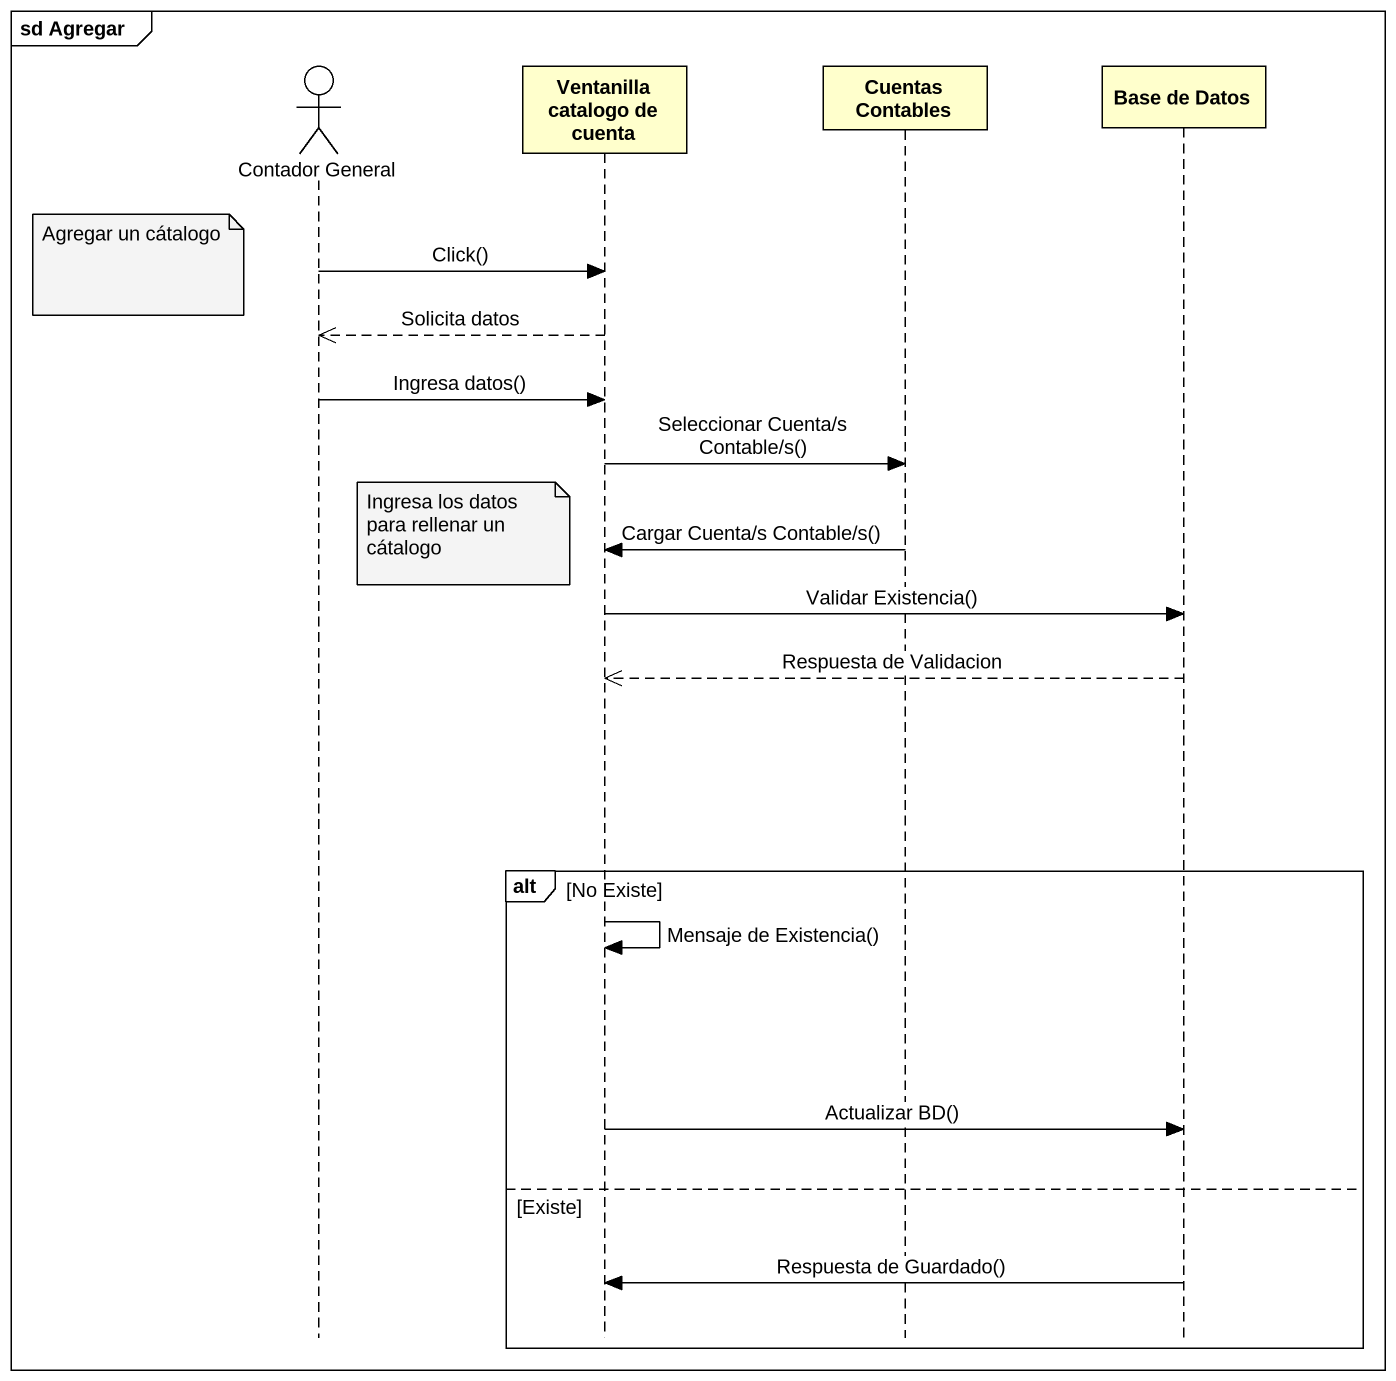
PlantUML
@startuml
mainframe sd Agregar
hide footbox
actor "Contador General" as Contador_General
participant "Ventanilla catalogo de cuenta" as Ventanilla_catalogo_de
participant "Cuentas Contables" as Cuentas_Contables
participant "Base de Datos" as Base_de_Datos

note left of Contador_General : Agregar un cátalogo
Contador_General -> Ventanilla_catalogo_de : Click()
Ventanilla_catalogo_de -->> Contador_General : Solicita datos
Contador_General -> Ventanilla_catalogo_de : Ingresa datos()
Ventanilla_catalogo_de -> Cuentas_Contables : Seleccionar Cuenta/s Contable/s()
note left of Ventanilla_catalogo_de : Ingresa los datos para rellenar un cátalogo
Cuentas_Contables -> Ventanilla_catalogo_de : Cargar Cuenta/s Contable/s()
Ventanilla_catalogo_de -> Base_de_Datos : Validar Existencia()
Base_de_Datos -->> Ventanilla_catalogo_de : Respuesta de Validacion
alt No Existe
  Ventanilla_catalogo_de -> Ventanilla_catalogo_de : Mensaje de Existencia()
  Ventanilla_catalogo_de -> Base_de_Datos : Actualizar BD()
else Existe
  Base_de_Datos -> Ventanilla_catalogo_de : Respuesta de Guardado()
end
@enduml
